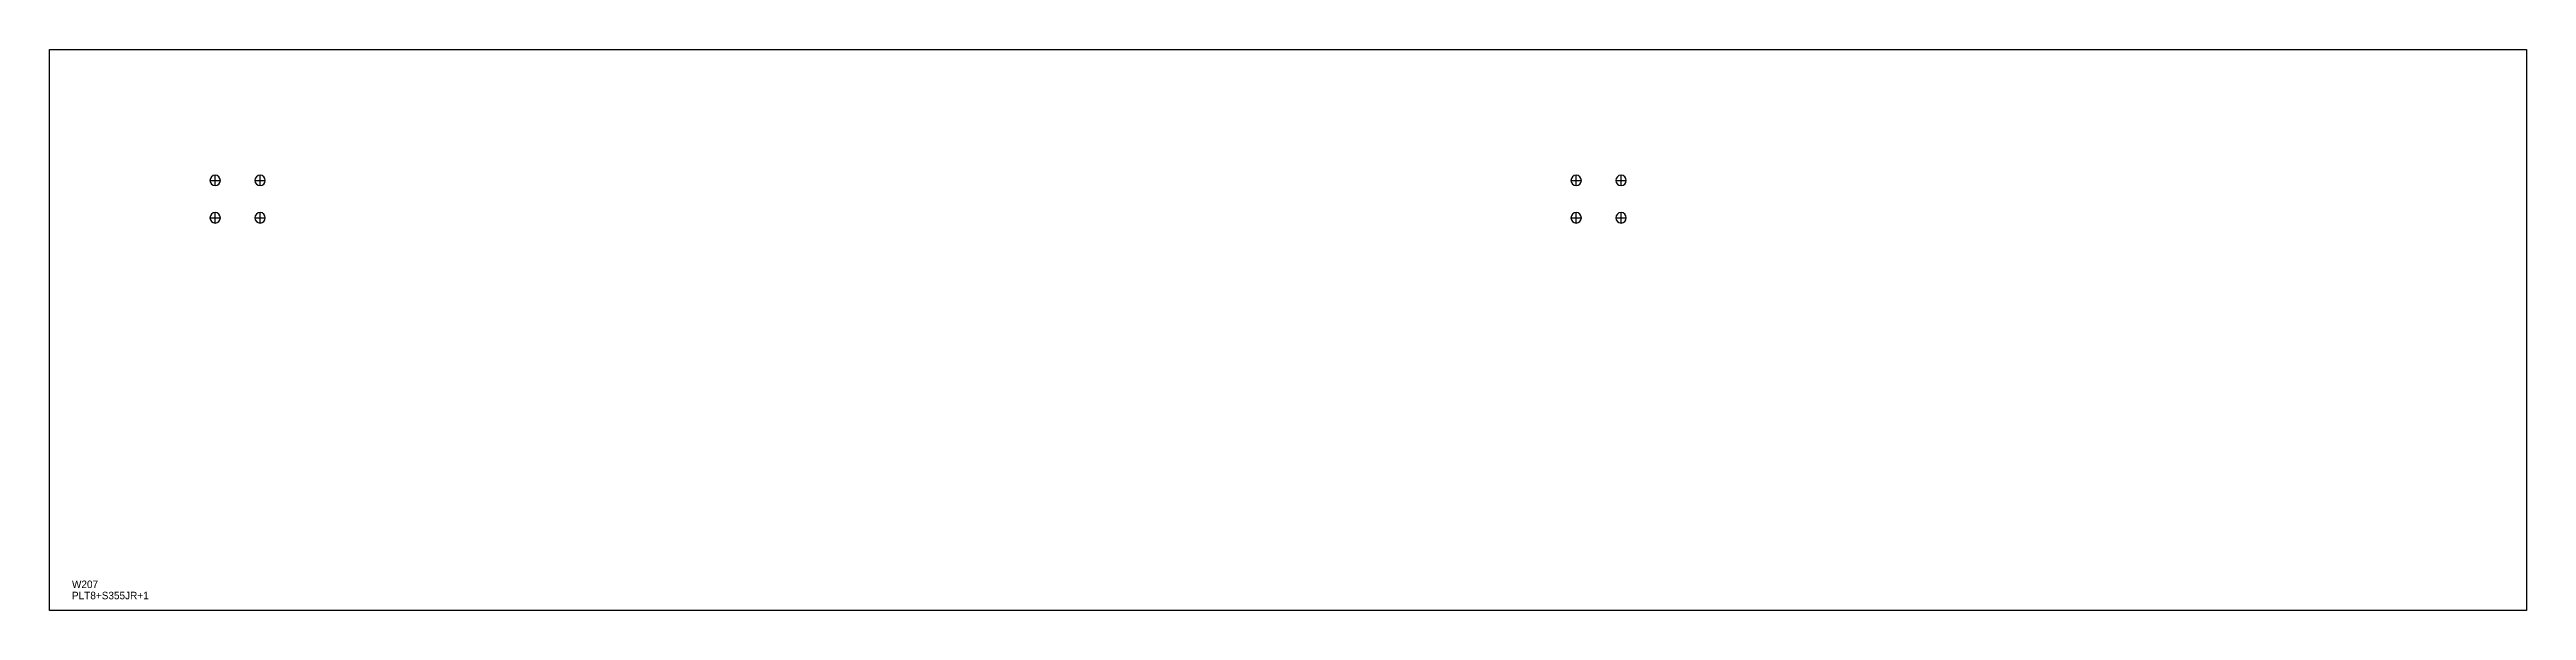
# Model space of a CAD drawing. Extents: x 0 to 3312, y 0 to 750.
import ezdxf

# ---------------------------------------------------------------- set-up
doc = ezdxf.new("R2010")
doc.units = 0
for name, color, linetype in [('14', 7, 'CONTINUOUS'), ('CUT', 7, 'CONTINUOUS'), ('SCRIBE', 3, 'CONTINUOUS'), ('TEXT', 7, 'CONTINUOUS')]:
    doc.layers.add(name, color=color, linetype=linetype)

msp = doc.modelspace()

# ---------------------------------------------------------------- linework, layer by layer
at = {"layer": '14', "color": 7, "linetype": 'CONTINUOUS'}
for p, q in [((214.5, 575), (228.5, 575)), ((221.5, 568), (221.5, 582)), ((274.5, 575), (288.5, 575)), ((281.5, 568), (281.5, 582)), ((2034.5, 575), (2048.5, 575)), ((2041.5, 568), (2041.5, 582)), ((2094.5, 575), (2108.5, 575)), ((2101.5, 568), (2101.5, 582)), ((221.5, 518), (221.5, 532)), ((281.5, 518), (281.5, 532)), ((2041.5, 518), (2041.5, 532)), ((2101.5, 518), (2101.5, 532)), ((214.5, 525), (228.5, 525)), ((274.5, 525), (288.5, 525)), ((2034.5, 525), (2048.5, 525)), ((2094.5, 525), (2108.5, 525))]:
    msp.add_line(p, q, dxfattribs=at)
for points in [[(221.5, 582, 1), (221.5, 568, 1)], [(281.5, 582, 1), (281.5, 568, 1)], [(2041.5, 582, 1), (2041.5, 568, 1)], [(2101.5, 582, 1), (2101.5, 568, 1)], [(221.5, 532, 1), (221.5, 518, 1)], [(281.5, 532, 1), (281.5, 518, 1)], [(2041.5, 532, 1), (2041.5, 518, 1)], [(2101.5, 532, 1), (2101.5, 518, 1)]]:
    msp.add_lwpolyline(points, format="xyb", close=True, dxfattribs=at)
at = {"layer": 'CUT', "color": 7, "linetype": 'CONTINUOUS'}
msp.add_lwpolyline([(0, 0), (0, 750), (3312.3, 750), (3312.3, 0)], close=True, dxfattribs=at)

# ---------------------------------------------------------------- texts
at = {"layer": 'SCRIBE', "color": 3}
msp.add_text('W207', height=10, dxfattribs=at).set_placement((30, 30))
at = {"layer": 'TEXT', "color": 7}
msp.add_text('PLT8+S355JR+1', height=10, dxfattribs=at).set_placement((30, 15))

doc.saveas('drawing.dxf')
